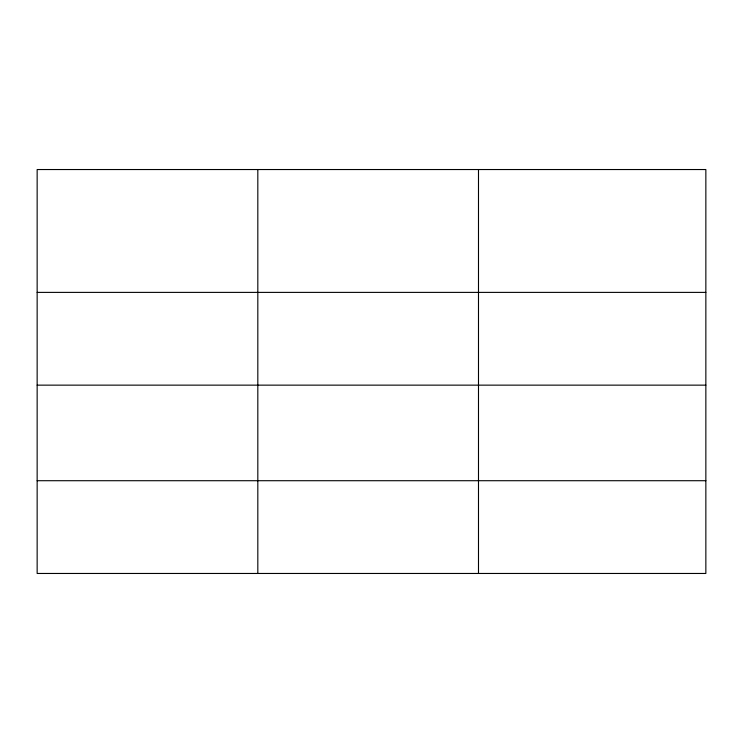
<?xml version="1.0" encoding="UTF-8"?>
<svg xmlns="http://www.w3.org/2000/svg" width="743" height="743" viewBox="0 0 743 743"><rect width="100%" height="100%" fill="white"/><g stroke="black" fill="none" stroke-linecap="round" stroke-linejoin="round"><path stroke-width="1.11" d="M705.85 385.143L705.85 169.534L37.15 169.534L37.15 573.466L705.85 573.466L705.85 385.143L37.15 385.143M37.15 292.389L705.85 292.389M37.15 480.712L705.85 480.712M478.492 169.534L478.492 573.466M257.821 169.534L257.821 573.466"/></g></svg>
